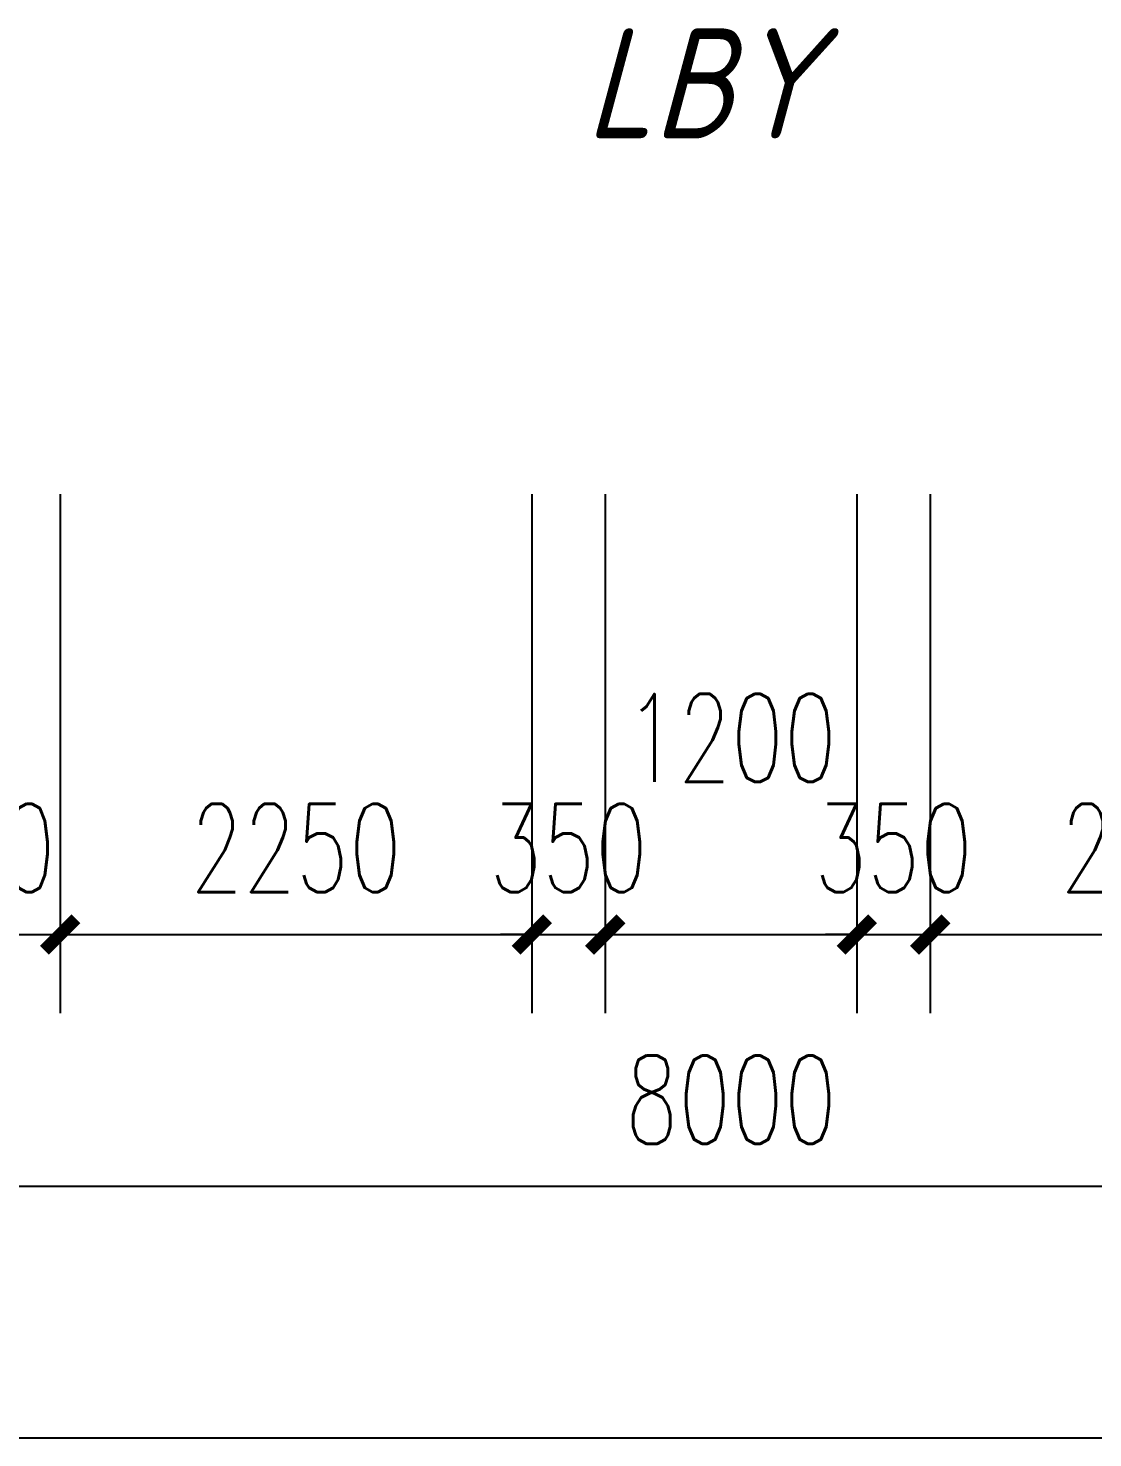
# Model space of a CAD drawing. Extents: x 0 to 2972856, y -1269770 to 0.
# Drawn here: x 2715803 to 2720881, y -1239496 to -1232774 of the extents above; entities that cross this region are included whole.
import ezdxf

# ---------------------------------------------------------------- set-up
doc = ezdxf.new("R2010")
doc.units = 0
doc.header["$LTSCALE"] = 1000
doc.header["$PDSIZE"] = 50
doc.layers.add('1-建筑底图', color=8, linetype='Continuous')
doc.styles.add('A_DIM_T3', font='SIMPLEX', dxfattribs={"width": 0.7, "bigfont": 'HZ'})
doc.styles.get("Standard").update_dxf_attribs({"font": 'gbeitc.shx', "bigfont": 'gbcbig.shx'})
doc.dimstyles.new('_TCH_ARCH&&150', dxfattribs={"dimtxt": 420, "dimasz": 150, "dimexe": 375, "dimexo": 450, "dimgap": 202.5, "dimtad": 1, "dimdec": 0, "dimzin": 0, "dimdsep": 46, "dimtxsty": 'A_DIM_T3', "dimblk": 'ARCHTICK', "dimcen": 0.09, "dimclrt": 7, "dimazin": 2, "dimtfac": 1, "dimtdec": 0, "dimtix": 1, "dimtmove": 2, "dimatfit": 3, "dimfxl": 150, "dimtolj": 1, "dimtzin": 0, "dimarcsym": 0})

# ---------------------------------------------------------------- blocks, each defined once
blk = doc.blocks.new('_ArchTick')
at = {"color": 0, "linetype": 'ByBlock', "const_width": 0.4}
blk.add_lwpolyline([(-0.5, -0.5), (0.5, 0.5)], dxfattribs=at)
blk = doc.blocks.new('*D1162')
at = {"layer": '1-建筑底图', "color": 0, "lineweight": -2, "transparency": 16777216}
for p, q in [((2060076.6, -1229225.4), (2060076.6, -1234100.4)), ((2167276.6, -1229225.4), (2167276.6, -1234100.4)), ((2060076.6, -1233725.4), (2167276.6, -1233725.4))]:
    blk.add_line(p, q, dxfattribs=at)
at = {"layer": 'Defpoints', "color": 0, "transparency": 16777216}
for p in [(2060076.6, -1228775.4), (2167276.6, -1228775.4), (2167276.6, -1233725.4)]:
    blk.add_point(p, dxfattribs=at)
at = {"layer": '1-建筑底图', "color": 0, "lineweight": -2, "transparency": 16777216, "xscale": 150, "yscale": 150, "zscale": 150, "rotation": 180}
blk.add_blockref('_ArchTick', (2060076.6, -1233725.4), dxfattribs=at)
at = {"layer": '1-建筑底图', "color": 0, "lineweight": -2, "transparency": 16777216, "xscale": 150, "yscale": 150, "zscale": 150}
blk.add_blockref('_ArchTick', (2167276.6, -1233725.4), dxfattribs=at)
at = {"layer": '1-建筑底图', "color": 7, "transparency": 16777216, "insert": (2113676.6, -1233312.9), "char_height": 420, "attachment_point": 5, "style": 'A_DIM_T3'}
blk.add_mtext('\\A1;107200', dxfattribs=at)
blk = doc.blocks.new('*D1169')
at = {"layer": '1-建筑底图', "color": 0, "lineweight": -2, "transparency": 16777216}
for p, q in [((2100376.6, -1229225.4), (2100376.6, -1232900.4)), ((2108376.6, -1229225.4), (2108376.6, -1232900.4)), ((2100376.6, -1232525.4), (2108376.6, -1232525.4))]:
    blk.add_line(p, q, dxfattribs=at)
at = {"layer": 'Defpoints', "color": 0, "transparency": 16777216}
for p in [(2100376.6, -1228775.4), (2108376.6, -1228775.4), (2108376.6, -1232525.4)]:
    blk.add_point(p, dxfattribs=at)
at = {"layer": '1-建筑底图', "color": 0, "lineweight": -2, "transparency": 16777216, "xscale": 150, "yscale": 150, "zscale": 150, "rotation": 180}
blk.add_blockref('_ArchTick', (2100376.6, -1232525.4), dxfattribs=at)
at = {"layer": '1-建筑底图', "color": 0, "lineweight": -2, "transparency": 16777216, "xscale": 150, "yscale": 150, "zscale": 150}
blk.add_blockref('_ArchTick', (2108376.6, -1232525.4), dxfattribs=at)
at = {"layer": '1-建筑底图', "color": 7, "transparency": 16777216, "insert": (2104376.6, -1232112.9), "char_height": 420, "attachment_point": 5, "style": 'A_DIM_T3'}
blk.add_mtext('\\A1;8000', dxfattribs=at)
blk = doc.blocks.new('*D1327')
at = {"layer": '1-建筑底图', "color": 0, "lineweight": -2, "transparency": 16777216}
for p, q in [((2105326.6, -1229225.4), (2105326.6, -1231700.4)), ((2107576.6, -1229225.4), (2107576.6, -1231700.4)), ((2105326.6, -1231325.4), (2107576.6, -1231325.4))]:
    blk.add_line(p, q, dxfattribs=at)
at = {"layer": 'Defpoints', "color": 0, "transparency": 16777216}
for p in [(2105326.6, -1228775.4), (2107576.6, -1228775.4), (2107576.6, -1231325.4)]:
    blk.add_point(p, dxfattribs=at)
at = {"layer": '1-建筑底图', "color": 0, "lineweight": -2, "transparency": 16777216, "xscale": 150, "yscale": 150, "zscale": 150, "rotation": 180}
blk.add_blockref('_ArchTick', (2105326.6, -1231325.4), dxfattribs=at)
at = {"layer": '1-建筑底图', "color": 0, "lineweight": -2, "transparency": 16777216, "xscale": 150, "yscale": 150, "zscale": 150}
blk.add_blockref('_ArchTick', (2107576.6, -1231325.4), dxfattribs=at)
at = {"layer": '1-建筑底图', "color": 7, "transparency": 16777216, "insert": (2106451.6, -1230912.9), "char_height": 420, "attachment_point": 5, "style": 'A_DIM_T3'}
blk.add_mtext('\\A1;2250', dxfattribs=at)
blk = doc.blocks.new('*D1328')
at = {"layer": '1-建筑底图', "color": 0, "lineweight": -2, "transparency": 16777216}
for p, q in [((2104976.6, -1229225.4), (2104976.6, -1231700.4)), ((2105326.6, -1229225.4), (2105326.6, -1231700.4)), ((2104976.6, -1231325.4), (2104826.6, -1231325.4)), ((2104976.6, -1231325.4), (2105326.6, -1231325.4)), ((2105326.6, -1231325.4), (2105476.6, -1231325.4))]:
    blk.add_line(p, q, dxfattribs=at)
at = {"layer": 'Defpoints', "color": 0, "transparency": 16777216}
for p in [(2104976.6, -1228775.4), (2105326.6, -1228775.4), (2105326.6, -1231325.4)]:
    blk.add_point(p, dxfattribs=at)
at = {"layer": '1-建筑底图', "color": 0, "lineweight": -2, "transparency": 16777216, "xscale": 150, "yscale": 150, "zscale": 150}
blk.add_blockref('_ArchTick', (2104976.6, -1231325.4), dxfattribs=at)
at = {"layer": '1-建筑底图', "color": 0, "lineweight": -2, "transparency": 16777216, "xscale": 150, "yscale": 150, "zscale": 150, "rotation": 180}
blk.add_blockref('_ArchTick', (2105326.6, -1231325.4), dxfattribs=at)
at = {"layer": '1-建筑底图', "color": 7, "transparency": 16777216, "insert": (2105151.6, -1230912.9), "char_height": 420, "attachment_point": 5, "style": 'A_DIM_T3'}
blk.add_mtext('\\A1;350', dxfattribs=at)
blk = doc.blocks.new('*D1329')
at = {"layer": '1-建筑底图', "color": 0, "lineweight": -2, "transparency": 16777216}
for p, q in [((2103776.6, -1229225.4), (2103776.6, -1231700.4)), ((2104976.6, -1229225.4), (2104976.6, -1231700.4)), ((2103776.6, -1231325.4), (2104976.6, -1231325.4))]:
    blk.add_line(p, q, dxfattribs=at)
at = {"layer": 'Defpoints', "color": 0, "transparency": 16777216}
for p in [(2103776.6, -1228775.4), (2104976.6, -1228775.4), (2104976.6, -1231325.4)]:
    blk.add_point(p, dxfattribs=at)
at = {"layer": '1-建筑底图', "color": 0, "lineweight": -2, "transparency": 16777216, "xscale": 150, "yscale": 150, "zscale": 150, "rotation": 180}
blk.add_blockref('_ArchTick', (2103776.6, -1231325.4), dxfattribs=at)
at = {"layer": '1-建筑底图', "color": 0, "lineweight": -2, "transparency": 16777216, "xscale": 150, "yscale": 150, "zscale": 150}
blk.add_blockref('_ArchTick', (2104976.6, -1231325.4), dxfattribs=at)
at = {"layer": '1-建筑底图', "color": 7, "transparency": 16777216, "insert": (2104376.6, -1230387.9), "char_height": 420, "attachment_point": 5, "style": 'A_DIM_T3'}
blk.add_mtext('\\A1;1200', dxfattribs=at)
blk = doc.blocks.new('*D1330')
at = {"layer": '1-建筑底图', "color": 0, "lineweight": -2, "transparency": 16777216}
for p, q in [((2103426.6, -1229225.4), (2103426.6, -1231700.4)), ((2103776.6, -1229225.4), (2103776.6, -1231700.4)), ((2103426.6, -1231325.4), (2103276.6, -1231325.4)), ((2103426.6, -1231325.4), (2103776.6, -1231325.4)), ((2103776.6, -1231325.4), (2103926.6, -1231325.4))]:
    blk.add_line(p, q, dxfattribs=at)
at = {"layer": 'Defpoints', "color": 0, "transparency": 16777216}
for p in [(2103426.6, -1228775.4), (2103776.6, -1228775.4), (2103776.6, -1231325.4)]:
    blk.add_point(p, dxfattribs=at)
at = {"layer": '1-建筑底图', "color": 0, "lineweight": -2, "transparency": 16777216, "xscale": 150, "yscale": 150, "zscale": 150}
blk.add_blockref('_ArchTick', (2103426.6, -1231325.4), dxfattribs=at)
at = {"layer": '1-建筑底图', "color": 0, "lineweight": -2, "transparency": 16777216, "xscale": 150, "yscale": 150, "zscale": 150, "rotation": 180}
blk.add_blockref('_ArchTick', (2103776.6, -1231325.4), dxfattribs=at)
at = {"layer": '1-建筑底图', "color": 7, "transparency": 16777216, "insert": (2103601.6, -1230912.9), "char_height": 420, "attachment_point": 5, "style": 'A_DIM_T3'}
blk.add_mtext('\\A1;350', dxfattribs=at)
blk = doc.blocks.new('*D1331')
at = {"layer": '1-建筑底图', "color": 0, "lineweight": -2, "transparency": 16777216}
for p, q in [((2101176.6, -1229225.4), (2101176.6, -1231700.4)), ((2103426.6, -1229225.4), (2103426.6, -1231700.4)), ((2101176.6, -1231325.4), (2103426.6, -1231325.4))]:
    blk.add_line(p, q, dxfattribs=at)
at = {"layer": 'Defpoints', "color": 0, "transparency": 16777216}
for p in [(2101176.6, -1228775.4), (2103426.6, -1228775.4), (2103426.6, -1231325.4)]:
    blk.add_point(p, dxfattribs=at)
at = {"layer": '1-建筑底图', "color": 0, "lineweight": -2, "transparency": 16777216, "xscale": 150, "yscale": 150, "zscale": 150, "rotation": 180}
blk.add_blockref('_ArchTick', (2101176.6, -1231325.4), dxfattribs=at)
at = {"layer": '1-建筑底图', "color": 0, "lineweight": -2, "transparency": 16777216, "xscale": 150, "yscale": 150, "zscale": 150}
blk.add_blockref('_ArchTick', (2103426.6, -1231325.4), dxfattribs=at)
at = {"layer": '1-建筑底图', "color": 7, "transparency": 16777216, "insert": (2102301.6, -1230912.9), "char_height": 420, "attachment_point": 5, "style": 'A_DIM_T3'}
blk.add_mtext('\\A1;2250', dxfattribs=at)
blk = doc.blocks.new('*D1332')
at = {"layer": '1-建筑底图', "color": 0, "lineweight": -2, "transparency": 16777216}
for p, q in [((2100376.6, -1229225.4), (2100376.6, -1231700.4)), ((2101176.6, -1229225.4), (2101176.6, -1231700.4)), ((2100376.6, -1231325.4), (2100226.6, -1231325.4)), ((2100376.6, -1231325.4), (2101176.6, -1231325.4)), ((2101176.6, -1231325.4), (2101326.6, -1231325.4))]:
    blk.add_line(p, q, dxfattribs=at)
at = {"layer": 'Defpoints', "color": 0, "transparency": 16777216}
for p in [(2100376.6, -1228775.4), (2101176.6, -1228775.4), (2101176.6, -1231325.4)]:
    blk.add_point(p, dxfattribs=at)
at = {"layer": '1-建筑底图', "color": 0, "lineweight": -2, "transparency": 16777216, "xscale": 150, "yscale": 150, "zscale": 150}
blk.add_blockref('_ArchTick', (2100376.6, -1231325.4), dxfattribs=at)
at = {"layer": '1-建筑底图', "color": 0, "lineweight": -2, "transparency": 16777216, "xscale": 150, "yscale": 150, "zscale": 150, "rotation": 180}
blk.add_blockref('_ArchTick', (2101176.6, -1231325.4), dxfattribs=at)
at = {"layer": '1-建筑底图', "color": 7, "transparency": 16777216, "insert": (2100776.6, -1230912.9), "char_height": 420, "attachment_point": 5, "style": 'A_DIM_T3'}
blk.add_mtext('\\A1;800', dxfattribs=at)
blk = doc.blocks.new('*D1469')
at = {"layer": '1-建筑底图', "color": 0, "lineweight": -2, "transparency": 16777216}
for p, q in [((2060076.6, -1229225.4), (2060076.6, -1234100.4)), ((2167276.6, -1229225.4), (2167276.6, -1234100.4)), ((2060076.6, -1233725.4), (2167276.6, -1233725.4))]:
    blk.add_line(p, q, dxfattribs=at)
at = {"layer": 'Defpoints', "color": 0, "transparency": 16777216}
for p in [(2060076.6, -1228775.4), (2167276.6, -1228775.4), (2167276.6, -1233725.4)]:
    blk.add_point(p, dxfattribs=at)
at = {"layer": '1-建筑底图', "color": 0, "lineweight": -2, "transparency": 16777216, "xscale": 150, "yscale": 150, "zscale": 150, "rotation": 180}
blk.add_blockref('_ArchTick', (2060076.6, -1233725.4), dxfattribs=at)
at = {"layer": '1-建筑底图', "color": 0, "lineweight": -2, "transparency": 16777216, "xscale": 150, "yscale": 150, "zscale": 150}
blk.add_blockref('_ArchTick', (2167276.6, -1233725.4), dxfattribs=at)
at = {"layer": '1-建筑底图', "color": 7, "transparency": 16777216, "insert": (2113676.6, -1233312.9), "char_height": 420, "attachment_point": 5, "style": 'A_DIM_T3'}
blk.add_mtext('\\A1;107200', dxfattribs=at)
blk = doc.blocks.new('*D1476')
at = {"layer": '1-建筑底图', "color": 0, "lineweight": -2, "transparency": 16777216}
for p, q in [((2100376.6, -1229225.4), (2100376.6, -1232900.4)), ((2108376.6, -1229225.4), (2108376.6, -1232900.4)), ((2100376.6, -1232525.4), (2108376.6, -1232525.4))]:
    blk.add_line(p, q, dxfattribs=at)
at = {"layer": 'Defpoints', "color": 0, "transparency": 16777216}
for p in [(2100376.6, -1228775.4), (2108376.6, -1228775.4), (2108376.6, -1232525.4)]:
    blk.add_point(p, dxfattribs=at)
at = {"layer": '1-建筑底图', "color": 0, "lineweight": -2, "transparency": 16777216, "xscale": 150, "yscale": 150, "zscale": 150, "rotation": 180}
blk.add_blockref('_ArchTick', (2100376.6, -1232525.4), dxfattribs=at)
at = {"layer": '1-建筑底图', "color": 0, "lineweight": -2, "transparency": 16777216, "xscale": 150, "yscale": 150, "zscale": 150}
blk.add_blockref('_ArchTick', (2108376.6, -1232525.4), dxfattribs=at)
at = {"layer": '1-建筑底图', "color": 7, "transparency": 16777216, "insert": (2104376.6, -1232112.9), "char_height": 420, "attachment_point": 5, "style": 'A_DIM_T3'}
blk.add_mtext('\\A1;8000', dxfattribs=at)
blk = doc.blocks.new('*D1634')
at = {"layer": '1-建筑底图', "color": 0, "lineweight": -2, "transparency": 16777216}
for p, q in [((2105326.6, -1229225.4), (2105326.6, -1231700.4)), ((2107576.6, -1229225.4), (2107576.6, -1231700.4)), ((2105326.6, -1231325.4), (2107576.6, -1231325.4))]:
    blk.add_line(p, q, dxfattribs=at)
at = {"layer": 'Defpoints', "color": 0, "transparency": 16777216}
for p in [(2105326.6, -1228775.4), (2107576.6, -1228775.4), (2107576.6, -1231325.4)]:
    blk.add_point(p, dxfattribs=at)
at = {"layer": '1-建筑底图', "color": 0, "lineweight": -2, "transparency": 16777216, "xscale": 150, "yscale": 150, "zscale": 150, "rotation": 180}
blk.add_blockref('_ArchTick', (2105326.6, -1231325.4), dxfattribs=at)
at = {"layer": '1-建筑底图', "color": 0, "lineweight": -2, "transparency": 16777216, "xscale": 150, "yscale": 150, "zscale": 150}
blk.add_blockref('_ArchTick', (2107576.6, -1231325.4), dxfattribs=at)
at = {"layer": '1-建筑底图', "color": 7, "transparency": 16777216, "insert": (2106451.6, -1230912.9), "char_height": 420, "attachment_point": 5, "style": 'A_DIM_T3'}
blk.add_mtext('\\A1;2250', dxfattribs=at)
blk = doc.blocks.new('*D1635')
at = {"layer": '1-建筑底图', "color": 0, "lineweight": -2, "transparency": 16777216}
for p, q in [((2104976.6, -1229225.4), (2104976.6, -1231700.4)), ((2105326.6, -1229225.4), (2105326.6, -1231700.4)), ((2104976.6, -1231325.4), (2104826.6, -1231325.4)), ((2104976.6, -1231325.4), (2105326.6, -1231325.4)), ((2105326.6, -1231325.4), (2105476.6, -1231325.4))]:
    blk.add_line(p, q, dxfattribs=at)
at = {"layer": 'Defpoints', "color": 0, "transparency": 16777216}
for p in [(2104976.6, -1228775.4), (2105326.6, -1228775.4), (2105326.6, -1231325.4)]:
    blk.add_point(p, dxfattribs=at)
at = {"layer": '1-建筑底图', "color": 0, "lineweight": -2, "transparency": 16777216, "xscale": 150, "yscale": 150, "zscale": 150}
blk.add_blockref('_ArchTick', (2104976.6, -1231325.4), dxfattribs=at)
at = {"layer": '1-建筑底图', "color": 0, "lineweight": -2, "transparency": 16777216, "xscale": 150, "yscale": 150, "zscale": 150, "rotation": 180}
blk.add_blockref('_ArchTick', (2105326.6, -1231325.4), dxfattribs=at)
at = {"layer": '1-建筑底图', "color": 7, "transparency": 16777216, "insert": (2105151.6, -1230912.9), "char_height": 420, "attachment_point": 5, "style": 'A_DIM_T3'}
blk.add_mtext('\\A1;350', dxfattribs=at)
blk = doc.blocks.new('*D1636')
at = {"layer": '1-建筑底图', "color": 0, "lineweight": -2, "transparency": 16777216}
for p, q in [((2103776.6, -1229225.4), (2103776.6, -1231700.4)), ((2104976.6, -1229225.4), (2104976.6, -1231700.4)), ((2103776.6, -1231325.4), (2104976.6, -1231325.4))]:
    blk.add_line(p, q, dxfattribs=at)
at = {"layer": 'Defpoints', "color": 0, "transparency": 16777216}
for p in [(2103776.6, -1228775.4), (2104976.6, -1228775.4), (2104976.6, -1231325.4)]:
    blk.add_point(p, dxfattribs=at)
at = {"layer": '1-建筑底图', "color": 0, "lineweight": -2, "transparency": 16777216, "xscale": 150, "yscale": 150, "zscale": 150, "rotation": 180}
blk.add_blockref('_ArchTick', (2103776.6, -1231325.4), dxfattribs=at)
at = {"layer": '1-建筑底图', "color": 0, "lineweight": -2, "transparency": 16777216, "xscale": 150, "yscale": 150, "zscale": 150}
blk.add_blockref('_ArchTick', (2104976.6, -1231325.4), dxfattribs=at)
at = {"layer": '1-建筑底图', "color": 7, "transparency": 16777216, "insert": (2104376.6, -1230387.9), "char_height": 420, "attachment_point": 5, "style": 'A_DIM_T3'}
blk.add_mtext('\\A1;1200', dxfattribs=at)
blk = doc.blocks.new('*D1637')
at = {"layer": '1-建筑底图', "color": 0, "lineweight": -2, "transparency": 16777216}
for p, q in [((2103426.6, -1229225.4), (2103426.6, -1231700.4)), ((2103776.6, -1229225.4), (2103776.6, -1231700.4)), ((2103426.6, -1231325.4), (2103276.6, -1231325.4)), ((2103426.6, -1231325.4), (2103776.6, -1231325.4)), ((2103776.6, -1231325.4), (2103926.6, -1231325.4))]:
    blk.add_line(p, q, dxfattribs=at)
at = {"layer": 'Defpoints', "color": 0, "transparency": 16777216}
for p in [(2103426.6, -1228775.4), (2103776.6, -1228775.4), (2103776.6, -1231325.4)]:
    blk.add_point(p, dxfattribs=at)
at = {"layer": '1-建筑底图', "color": 0, "lineweight": -2, "transparency": 16777216, "xscale": 150, "yscale": 150, "zscale": 150}
blk.add_blockref('_ArchTick', (2103426.6, -1231325.4), dxfattribs=at)
at = {"layer": '1-建筑底图', "color": 0, "lineweight": -2, "transparency": 16777216, "xscale": 150, "yscale": 150, "zscale": 150, "rotation": 180}
blk.add_blockref('_ArchTick', (2103776.6, -1231325.4), dxfattribs=at)
at = {"layer": '1-建筑底图', "color": 7, "transparency": 16777216, "insert": (2103601.6, -1230912.9), "char_height": 420, "attachment_point": 5, "style": 'A_DIM_T3'}
blk.add_mtext('\\A1;350', dxfattribs=at)
blk = doc.blocks.new('*D1638')
at = {"layer": '1-建筑底图', "color": 0, "lineweight": -2, "transparency": 16777216}
for p, q in [((2101176.6, -1229225.4), (2101176.6, -1231700.4)), ((2103426.6, -1229225.4), (2103426.6, -1231700.4)), ((2101176.6, -1231325.4), (2103426.6, -1231325.4))]:
    blk.add_line(p, q, dxfattribs=at)
at = {"layer": 'Defpoints', "color": 0, "transparency": 16777216}
for p in [(2101176.6, -1228775.4), (2103426.6, -1228775.4), (2103426.6, -1231325.4)]:
    blk.add_point(p, dxfattribs=at)
at = {"layer": '1-建筑底图', "color": 0, "lineweight": -2, "transparency": 16777216, "xscale": 150, "yscale": 150, "zscale": 150, "rotation": 180}
blk.add_blockref('_ArchTick', (2101176.6, -1231325.4), dxfattribs=at)
at = {"layer": '1-建筑底图', "color": 0, "lineweight": -2, "transparency": 16777216, "xscale": 150, "yscale": 150, "zscale": 150}
blk.add_blockref('_ArchTick', (2103426.6, -1231325.4), dxfattribs=at)
at = {"layer": '1-建筑底图', "color": 7, "transparency": 16777216, "insert": (2102301.6, -1230912.9), "char_height": 420, "attachment_point": 5, "style": 'A_DIM_T3'}
blk.add_mtext('\\A1;2250', dxfattribs=at)
blk = doc.blocks.new('*D1639')
at = {"layer": '1-建筑底图', "color": 0, "lineweight": -2, "transparency": 16777216}
for p, q in [((2100376.6, -1229225.4), (2100376.6, -1231700.4)), ((2101176.6, -1229225.4), (2101176.6, -1231700.4)), ((2100376.6, -1231325.4), (2100226.6, -1231325.4)), ((2100376.6, -1231325.4), (2101176.6, -1231325.4)), ((2101176.6, -1231325.4), (2101326.6, -1231325.4))]:
    blk.add_line(p, q, dxfattribs=at)
at = {"layer": 'Defpoints', "color": 0, "transparency": 16777216}
for p in [(2100376.6, -1228775.4), (2101176.6, -1228775.4), (2101176.6, -1231325.4)]:
    blk.add_point(p, dxfattribs=at)
at = {"layer": '1-建筑底图', "color": 0, "lineweight": -2, "transparency": 16777216, "xscale": 150, "yscale": 150, "zscale": 150}
blk.add_blockref('_ArchTick', (2100376.6, -1231325.4), dxfattribs=at)
at = {"layer": '1-建筑底图', "color": 0, "lineweight": -2, "transparency": 16777216, "xscale": 150, "yscale": 150, "zscale": 150, "rotation": 180}
blk.add_blockref('_ArchTick', (2101176.6, -1231325.4), dxfattribs=at)
at = {"layer": '1-建筑底图', "color": 7, "transparency": 16777216, "insert": (2100776.6, -1230912.9), "char_height": 420, "attachment_point": 5, "style": 'A_DIM_T3'}
blk.add_mtext('\\A1;800', dxfattribs=at)
blk = doc.blocks.new('*D1776')
at = {"layer": '1-建筑底图', "color": 0, "lineweight": -2, "transparency": 16777216}
for p, q in [((2060076.6, -1229225.4), (2060076.6, -1234100.4)), ((2167276.6, -1229225.4), (2167276.6, -1234100.4)), ((2060076.6, -1233725.4), (2167276.6, -1233725.4))]:
    blk.add_line(p, q, dxfattribs=at)
at = {"layer": 'Defpoints', "color": 0, "transparency": 16777216}
for p in [(2060076.6, -1228775.4), (2167276.6, -1228775.4), (2167276.6, -1233725.4)]:
    blk.add_point(p, dxfattribs=at)
at = {"layer": '1-建筑底图', "color": 0, "lineweight": -2, "transparency": 16777216, "xscale": 150, "yscale": 150, "zscale": 150, "rotation": 180}
blk.add_blockref('_ArchTick', (2060076.6, -1233725.4), dxfattribs=at)
at = {"layer": '1-建筑底图', "color": 0, "lineweight": -2, "transparency": 16777216, "xscale": 150, "yscale": 150, "zscale": 150}
blk.add_blockref('_ArchTick', (2167276.6, -1233725.4), dxfattribs=at)
at = {"layer": '1-建筑底图', "color": 7, "transparency": 16777216, "insert": (2113676.6, -1233312.9), "char_height": 420, "attachment_point": 5, "style": 'A_DIM_T3'}
blk.add_mtext('\\A1;107200', dxfattribs=at)
blk = doc.blocks.new('*D1783')
at = {"layer": '1-建筑底图', "color": 0, "lineweight": -2, "transparency": 16777216}
for p, q in [((2100376.6, -1229225.4), (2100376.6, -1232900.4)), ((2108376.6, -1229225.4), (2108376.6, -1232900.4)), ((2100376.6, -1232525.4), (2108376.6, -1232525.4))]:
    blk.add_line(p, q, dxfattribs=at)
at = {"layer": 'Defpoints', "color": 0, "transparency": 16777216}
for p in [(2100376.6, -1228775.4), (2108376.6, -1228775.4), (2108376.6, -1232525.4)]:
    blk.add_point(p, dxfattribs=at)
at = {"layer": '1-建筑底图', "color": 0, "lineweight": -2, "transparency": 16777216, "xscale": 150, "yscale": 150, "zscale": 150, "rotation": 180}
blk.add_blockref('_ArchTick', (2100376.6, -1232525.4), dxfattribs=at)
at = {"layer": '1-建筑底图', "color": 0, "lineweight": -2, "transparency": 16777216, "xscale": 150, "yscale": 150, "zscale": 150}
blk.add_blockref('_ArchTick', (2108376.6, -1232525.4), dxfattribs=at)
at = {"layer": '1-建筑底图', "color": 7, "transparency": 16777216, "insert": (2104376.6, -1232112.9), "char_height": 420, "attachment_point": 5, "style": 'A_DIM_T3'}
blk.add_mtext('\\A1;8000', dxfattribs=at)
blk = doc.blocks.new('*D1941')
at = {"layer": '1-建筑底图', "color": 0, "lineweight": -2, "transparency": 16777216}
for p, q in [((2105326.6, -1229225.4), (2105326.6, -1231700.4)), ((2107576.6, -1229225.4), (2107576.6, -1231700.4)), ((2105326.6, -1231325.4), (2107576.6, -1231325.4))]:
    blk.add_line(p, q, dxfattribs=at)
at = {"layer": 'Defpoints', "color": 0, "transparency": 16777216}
for p in [(2105326.6, -1228775.4), (2107576.6, -1228775.4), (2107576.6, -1231325.4)]:
    blk.add_point(p, dxfattribs=at)
at = {"layer": '1-建筑底图', "color": 0, "lineweight": -2, "transparency": 16777216, "xscale": 150, "yscale": 150, "zscale": 150, "rotation": 180}
blk.add_blockref('_ArchTick', (2105326.6, -1231325.4), dxfattribs=at)
at = {"layer": '1-建筑底图', "color": 0, "lineweight": -2, "transparency": 16777216, "xscale": 150, "yscale": 150, "zscale": 150}
blk.add_blockref('_ArchTick', (2107576.6, -1231325.4), dxfattribs=at)
at = {"layer": '1-建筑底图', "color": 7, "transparency": 16777216, "insert": (2106451.6, -1230912.9), "char_height": 420, "attachment_point": 5, "style": 'A_DIM_T3'}
blk.add_mtext('\\A1;2250', dxfattribs=at)
blk = doc.blocks.new('*D1942')
at = {"layer": '1-建筑底图', "color": 0, "lineweight": -2, "transparency": 16777216}
for p, q in [((2104976.6, -1229225.4), (2104976.6, -1231700.4)), ((2105326.6, -1229225.4), (2105326.6, -1231700.4)), ((2104976.6, -1231325.4), (2104826.6, -1231325.4)), ((2104976.6, -1231325.4), (2105326.6, -1231325.4)), ((2105326.6, -1231325.4), (2105476.6, -1231325.4))]:
    blk.add_line(p, q, dxfattribs=at)
at = {"layer": 'Defpoints', "color": 0, "transparency": 16777216}
for p in [(2104976.6, -1228775.4), (2105326.6, -1228775.4), (2105326.6, -1231325.4)]:
    blk.add_point(p, dxfattribs=at)
at = {"layer": '1-建筑底图', "color": 0, "lineweight": -2, "transparency": 16777216, "xscale": 150, "yscale": 150, "zscale": 150}
blk.add_blockref('_ArchTick', (2104976.6, -1231325.4), dxfattribs=at)
at = {"layer": '1-建筑底图', "color": 0, "lineweight": -2, "transparency": 16777216, "xscale": 150, "yscale": 150, "zscale": 150, "rotation": 180}
blk.add_blockref('_ArchTick', (2105326.6, -1231325.4), dxfattribs=at)
at = {"layer": '1-建筑底图', "color": 7, "transparency": 16777216, "insert": (2105151.6, -1230912.9), "char_height": 420, "attachment_point": 5, "style": 'A_DIM_T3'}
blk.add_mtext('\\A1;350', dxfattribs=at)
blk = doc.blocks.new('*D1943')
at = {"layer": '1-建筑底图', "color": 0, "lineweight": -2, "transparency": 16777216}
for p, q in [((2103776.6, -1229225.4), (2103776.6, -1231700.4)), ((2104976.6, -1229225.4), (2104976.6, -1231700.4)), ((2103776.6, -1231325.4), (2104976.6, -1231325.4))]:
    blk.add_line(p, q, dxfattribs=at)
at = {"layer": 'Defpoints', "color": 0, "transparency": 16777216}
for p in [(2103776.6, -1228775.4), (2104976.6, -1228775.4), (2104976.6, -1231325.4)]:
    blk.add_point(p, dxfattribs=at)
at = {"layer": '1-建筑底图', "color": 0, "lineweight": -2, "transparency": 16777216, "xscale": 150, "yscale": 150, "zscale": 150, "rotation": 180}
blk.add_blockref('_ArchTick', (2103776.6, -1231325.4), dxfattribs=at)
at = {"layer": '1-建筑底图', "color": 0, "lineweight": -2, "transparency": 16777216, "xscale": 150, "yscale": 150, "zscale": 150}
blk.add_blockref('_ArchTick', (2104976.6, -1231325.4), dxfattribs=at)
at = {"layer": '1-建筑底图', "color": 7, "transparency": 16777216, "insert": (2104376.6, -1230387.9), "char_height": 420, "attachment_point": 5, "style": 'A_DIM_T3'}
blk.add_mtext('\\A1;1200', dxfattribs=at)
blk = doc.blocks.new('*D1944')
at = {"layer": '1-建筑底图', "color": 0, "lineweight": -2, "transparency": 16777216}
for p, q in [((2103426.6, -1229225.4), (2103426.6, -1231700.4)), ((2103776.6, -1229225.4), (2103776.6, -1231700.4)), ((2103426.6, -1231325.4), (2103276.6, -1231325.4)), ((2103426.6, -1231325.4), (2103776.6, -1231325.4)), ((2103776.6, -1231325.4), (2103926.6, -1231325.4))]:
    blk.add_line(p, q, dxfattribs=at)
at = {"layer": 'Defpoints', "color": 0, "transparency": 16777216}
for p in [(2103426.6, -1228775.4), (2103776.6, -1228775.4), (2103776.6, -1231325.4)]:
    blk.add_point(p, dxfattribs=at)
at = {"layer": '1-建筑底图', "color": 0, "lineweight": -2, "transparency": 16777216, "xscale": 150, "yscale": 150, "zscale": 150}
blk.add_blockref('_ArchTick', (2103426.6, -1231325.4), dxfattribs=at)
at = {"layer": '1-建筑底图', "color": 0, "lineweight": -2, "transparency": 16777216, "xscale": 150, "yscale": 150, "zscale": 150, "rotation": 180}
blk.add_blockref('_ArchTick', (2103776.6, -1231325.4), dxfattribs=at)
at = {"layer": '1-建筑底图', "color": 7, "transparency": 16777216, "insert": (2103601.6, -1230912.9), "char_height": 420, "attachment_point": 5, "style": 'A_DIM_T3'}
blk.add_mtext('\\A1;350', dxfattribs=at)
blk = doc.blocks.new('*D1945')
at = {"layer": '1-建筑底图', "color": 0, "lineweight": -2, "transparency": 16777216}
for p, q in [((2101176.6, -1229225.4), (2101176.6, -1231700.4)), ((2103426.6, -1229225.4), (2103426.6, -1231700.4)), ((2101176.6, -1231325.4), (2103426.6, -1231325.4))]:
    blk.add_line(p, q, dxfattribs=at)
at = {"layer": 'Defpoints', "color": 0, "transparency": 16777216}
for p in [(2101176.6, -1228775.4), (2103426.6, -1228775.4), (2103426.6, -1231325.4)]:
    blk.add_point(p, dxfattribs=at)
at = {"layer": '1-建筑底图', "color": 0, "lineweight": -2, "transparency": 16777216, "xscale": 150, "yscale": 150, "zscale": 150, "rotation": 180}
blk.add_blockref('_ArchTick', (2101176.6, -1231325.4), dxfattribs=at)
at = {"layer": '1-建筑底图', "color": 0, "lineweight": -2, "transparency": 16777216, "xscale": 150, "yscale": 150, "zscale": 150}
blk.add_blockref('_ArchTick', (2103426.6, -1231325.4), dxfattribs=at)
at = {"layer": '1-建筑底图', "color": 7, "transparency": 16777216, "insert": (2102301.6, -1230912.9), "char_height": 420, "attachment_point": 5, "style": 'A_DIM_T3'}
blk.add_mtext('\\A1;2250', dxfattribs=at)
blk = doc.blocks.new('*D1946')
at = {"layer": '1-建筑底图', "color": 0, "lineweight": -2, "transparency": 16777216}
for p, q in [((2100376.6, -1229225.4), (2100376.6, -1231700.4)), ((2101176.6, -1229225.4), (2101176.6, -1231700.4)), ((2100376.6, -1231325.4), (2100226.6, -1231325.4)), ((2100376.6, -1231325.4), (2101176.6, -1231325.4)), ((2101176.6, -1231325.4), (2101326.6, -1231325.4))]:
    blk.add_line(p, q, dxfattribs=at)
at = {"layer": 'Defpoints', "color": 0, "transparency": 16777216}
for p in [(2100376.6, -1228775.4), (2101176.6, -1228775.4), (2101176.6, -1231325.4)]:
    blk.add_point(p, dxfattribs=at)
at = {"layer": '1-建筑底图', "color": 0, "lineweight": -2, "transparency": 16777216, "xscale": 150, "yscale": 150, "zscale": 150}
blk.add_blockref('_ArchTick', (2100376.6, -1231325.4), dxfattribs=at)
at = {"layer": '1-建筑底图', "color": 0, "lineweight": -2, "transparency": 16777216, "xscale": 150, "yscale": 150, "zscale": 150, "rotation": 180}
blk.add_blockref('_ArchTick', (2101176.6, -1231325.4), dxfattribs=at)
at = {"layer": '1-建筑底图', "color": 7, "transparency": 16777216, "insert": (2100776.6, -1230912.9), "char_height": 420, "attachment_point": 5, "style": 'A_DIM_T3'}
blk.add_mtext('\\A1;800', dxfattribs=at)
blk = doc.blocks.new('1-三层建筑底图')
at = {"layer": '1-建筑底图'}
blk.add_text('LBY', height=525, dxfattribs=at).set_placement((43003.1, -2753.3))
for p1, p2, distance, picture, middle in [((-600, -4000), (106600, -4000), -4950, '*D1162', (53000, -8537.5)), ((-600, -4000), (106600, -4000), -4950, '*D1469', (53000, -8537.5)), ((-600, -4000), (106600, -4000), -4950, '*D1776', (53000, -8537.5)), ((39700, -4000), (40500, -4000), -2550, '*D1332', (40100, -6137.5)), ((39700, -4000), (40500, -4000), -2550, '*D1639', (40100, -6137.5)), ((39700, -4000), (40500, -4000), -2550, '*D1946', (40100, -6137.5)), ((39700, -4000), (47700, -4000), -3750, '*D1169', (43700, -7337.5)), ((39700, -4000), (47700, -4000), -3750, '*D1476', (43700, -7337.5)), ((39700, -4000), (47700, -4000), -3750, '*D1783', (43700, -7337.5)), ((40500, -4000), (42750, -4000), -2550, '*D1331', (41625, -6137.5)), ((40500, -4000), (42750, -4000), -2550, '*D1638', (41625, -6137.5)), ((40500, -4000), (42750, -4000), -2550, '*D1945', (41625, -6137.5)), ((42750, -4000), (43100, -4000), -2550, '*D1330', (42925, -6137.5)), ((42750, -4000), (43100, -4000), -2550, '*D1637', (42925, -6137.5)), ((42750, -4000), (43100, -4000), -2550, '*D1944', (42925, -6137.5)), ((44300, -4000), (44650, -4000), -2550, '*D1328', (44475, -6137.5)), ((44300, -4000), (44650, -4000), -2550, '*D1635', (44475, -6137.5)), ((44300, -4000), (44650, -4000), -2550, '*D1942', (44475, -6137.5)), ((44650, -4000), (46900, -4000), -2550, '*D1327', (45775, -6137.5)), ((44650, -4000), (46900, -4000), -2550, '*D1634', (45775, -6137.5)), ((44650, -4000), (46900, -4000), -2550, '*D1941', (45775, -6137.5))]:
    dim = blk.add_aligned_dim(p1=p1, p2=p2, distance=distance, dimstyle='_TCH_ARCH&&150', dxfattribs=at)
    dim.commit()
    dim.dimension.update_dxf_attribs({"geometry": picture, "text_midpoint": middle, "insert": (-2060676.6, 1224775.4)})
for picture in ['*D1329', '*D1636', '*D1943']:
    dim = blk.add_linear_dim(base=(44300, -6550), p1=(43100, -4000), p2=(44300, -4000), angle=0, dimstyle='_TCH_ARCH&&150', dxfattribs=at)
    dim.commit()
    dim.dimension.update_dxf_attribs({"geometry": picture, "text_midpoint": (43700, -5612.5), "dimtype": 129, "insert": (-2060676.6, 1224775.4)})

msp = doc.modelspace()

# ---------------------------------------------------------------- block references
at = {"layer": '1-建筑底图', "linetype": 'ByBlock'}
msp.add_blockref('1-三层建筑底图', (2675455.9, -1230545.9), dxfattribs=at)

doc.saveas('drawing.dxf')
